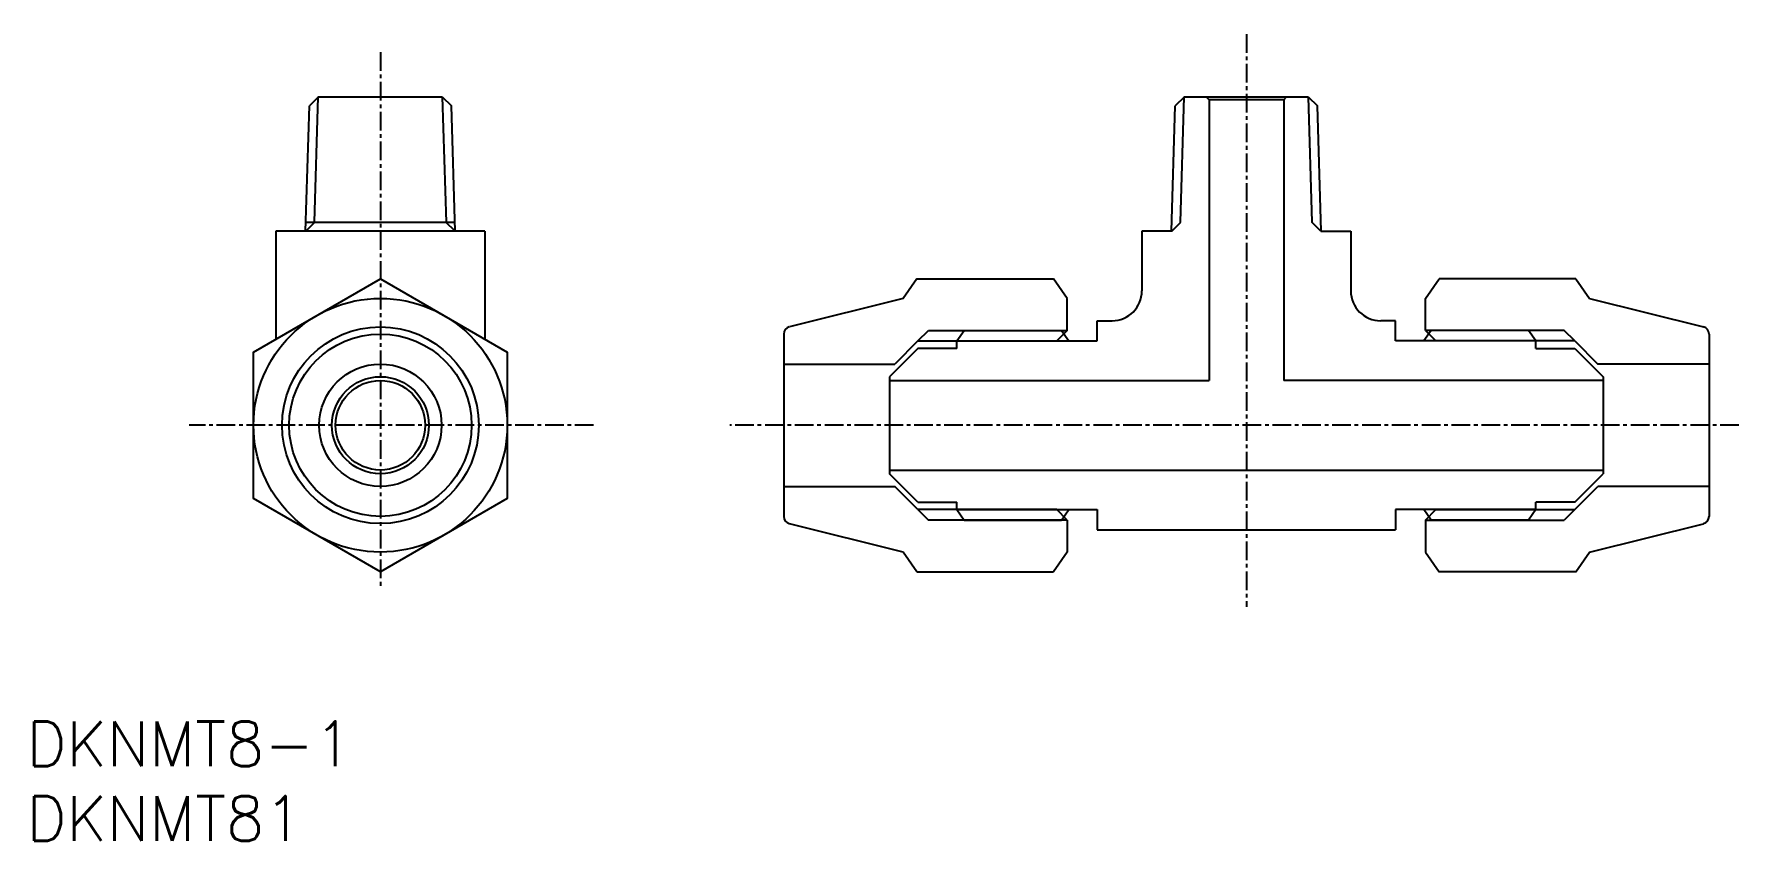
# Model space of a CAD drawing. Extents: x 74 to 188, y 78 to 132.
import ezdxf
from ezdxf.enums import TextEntityAlignment as Align

# ---------------------------------------------------------------- set-up
doc = ezdxf.new("R2010")
doc.units = 0
doc.linetypes.add('CENTER', pattern=[2, 1.25, -0.25, 0.25, -0.25])
doc.layers.get('0').update_dxf_attribs({"linetype": 'CONTINUOUS'})
doc.layers.add('CENTER', color=1, linetype='CENTER')
doc.styles.get("Standard").update_dxf_attribs({"font": 'txt.shx', "bigfont": 'extfont.shx'})

msp = doc.modelspace()

# ---------------------------------------------------------------- linework, layer by layer
at = {"color": 7, "linetype": 'CONTINUOUS'}
for p, q in [((92.29, 118.59), (92.55, 126.98)), ((93.16, 127.59), (92.55, 126.98)), ((93.16, 127.59), (101.46, 127.59)), ((101.46, 127.59), (102.07, 126.98)), ((102.33, 118.59), (102.07, 126.98)), ((150.31, 118.59), (150.57, 126.98)), ((151.18, 127.59), (150.57, 126.98)), ((151.18, 127.59), (159.48, 127.59)), ((152.83, 127.39), (152.63, 127.59)), ((157.83, 127.39), (152.83, 127.39)), ((152.83, 127.39), (152.83, 108.59)), ((157.83, 127.39), (158.03, 127.59)), ((157.83, 127.39), (157.83, 108.59)), ((159.48, 127.59), (160.09, 126.98)), ((160.35, 118.59), (160.09, 126.98)), ((92.32, 119.2), (102.29, 119.2)), ((90.31, 118.59), (90.31, 111.36)), ((104.31, 118.59), (90.31, 118.59)), ((104.31, 118.59), (104.31, 111.36)), ((148.33, 118.59), (148.33, 114.59)), ((150.33, 118.59), (148.33, 118.59)), ((160.33, 118.59), (162.33, 118.59)), ((162.33, 118.59), (162.33, 114.59)), ((133.25, 115.4), (132.33, 114.09)), ((133.25, 115.4), (142.41, 115.4)), ((143.33, 114.09), (142.41, 115.4)), ((167.33, 114.09), (168.25, 115.4)), ((177.41, 115.4), (168.25, 115.4)), ((177.41, 115.4), (178.33, 114.09)), ((132.33, 114.09), (124.71, 112.18)), ((143.33, 111.94), (143.33, 114.09)), ((167.33, 111.94), (167.33, 114.09)), ((178.33, 114.09), (185.95, 112.18)), ((145.33, 111.24), (145.33, 112.59)), ((145.33, 112.59), (146.33, 112.59)), ((165.33, 112.59), (164.33, 112.59)), ((165.33, 111.24), (165.33, 112.59)), ((124.33, 111.7), (124.33, 99.48)), ((133.33, 111.24), (131.78, 109.69)), ((133.33, 111.24), (134.03, 111.94)), ((133.33, 111.24), (142.63, 111.24)), ((135.93, 111.24), (136.42, 111.94)), ((135.93, 110.74), (135.93, 111.24)), ((135.93, 111.24), (145.33, 111.24)), ((136.42, 111.94), (142.94, 111.94)), ((143.33, 111.94), (142.63, 111.24)), ((142.94, 111.94), (143.43, 111.24)), ((174.73, 111.24), (165.33, 111.24)), ((167.72, 111.94), (167.23, 111.24)), ((167.33, 111.94), (168.03, 111.24)), ((174.24, 111.94), (167.72, 111.94)), ((177.33, 111.24), (168.03, 111.24)), ((174.73, 111.24), (174.24, 111.94)), ((174.73, 110.74), (174.73, 111.24)), ((177.33, 111.24), (176.63, 111.94)), ((177.33, 111.24), (178.88, 109.69)), ((186.33, 111.7), (186.33, 99.48)), ((124.33, 109.69), (131.78, 109.69)), ((133.33, 110.74), (131.43, 108.84)), ((135.93, 110.74), (133.33, 110.74)), ((174.73, 110.74), (177.33, 110.74)), ((177.33, 110.74), (179.23, 108.84)), ((186.33, 109.69), (178.88, 109.69)), ((131.43, 108.84), (131.43, 102.34)), ((131.43, 108.59), (152.83, 108.59)), ((179.23, 108.59), (157.83, 108.59)), ((179.23, 108.84), (179.23, 102.34)), ((131.43, 102.59), (179.23, 102.59)), ((133.33, 100.44), (131.43, 102.34)), ((177.33, 100.44), (179.23, 102.34)), ((124.33, 101.49), (131.78, 101.49)), ((133.33, 99.94), (131.78, 101.49)), ((177.33, 99.94), (178.88, 101.49)), ((186.33, 101.49), (178.88, 101.49)), ((133.33, 100.44), (135.93, 100.44)), ((133.33, 99.94), (134.03, 99.24)), ((142.63, 99.94), (133.33, 99.94)), ((135.93, 99.94), (135.93, 100.44)), ((135.93, 99.94), (136.42, 99.24)), ((135.93, 99.94), (145.33, 99.94)), ((143.33, 99.24), (142.63, 99.94)), ((142.94, 99.24), (143.43, 99.94)), ((145.33, 99.94), (145.33, 98.59)), ((174.73, 99.94), (165.33, 99.94)), ((165.33, 99.94), (165.33, 98.59)), ((167.72, 99.24), (167.23, 99.94)), ((167.33, 99.24), (168.03, 99.94)), ((168.03, 99.94), (177.33, 99.94)), ((174.73, 99.94), (174.24, 99.24)), ((174.73, 99.94), (174.73, 100.44)), ((177.33, 100.44), (174.73, 100.44)), ((177.33, 99.94), (176.63, 99.24)), ((132.33, 97.09), (124.71, 98.99)), ((136.42, 99.24), (142.94, 99.23)), ((143.33, 99.24), (143.33, 97.09)), ((145.33, 98.59), (165.33, 98.59)), ((167.33, 99.24), (167.33, 97.09)), ((174.24, 99.24), (167.72, 99.23)), ((178.33, 97.09), (185.95, 98.99)), ((133.25, 95.77), (132.33, 97.09)), ((143.33, 97.09), (142.41, 95.77)), ((167.33, 97.09), (168.25, 95.77)), ((177.41, 95.77), (178.33, 97.09)), ((133.25, 95.77), (142.41, 95.77)), ((177.41, 95.77), (168.25, 95.77))]:
    msp.add_line(p, q, dxfattribs=at)
at = {"color": 3, "linetype": 'CONTINUOUS'}
for p, q in [((92.89, 119.2), (93.15, 127.59)), ((101.73, 119.2), (101.47, 127.59)), ((150.91, 119.2), (151.17, 127.59)), ((159.75, 119.2), (159.49, 127.59)), ((92.31, 118.59), (92.92, 119.2)), ((102.31, 118.59), (101.69, 119.2)), ((150.33, 118.59), (150.95, 119.2)), ((160.33, 118.59), (159.71, 119.2)), ((134.03, 111.94), (143.33, 111.94)), ((176.63, 111.94), (167.33, 111.94)), ((143.33, 99.24), (134.03, 99.24)), ((167.33, 99.24), (176.63, 99.24))]:
    msp.add_line(p, q, dxfattribs=at)
at = {"color": 7, "linetype": 'CONTINUOUS'}
msp.add_lwpolyline([(97.31, 115.4), (105.81, 110.49), (105.81, 100.68), (97.31, 95.77), (88.81, 100.68), (88.81, 110.49)], close=True, dxfattribs=at)
for radius in [8.5, 6.59, 6.11, 4.1, 3.25, 3]:
    msp.add_circle((97.31, 105.59), radius, dxfattribs=at)
for centre, radius, start, end in [((146.33, 114.59), 2, 270, 0), ((164.33, 114.59), 2, 180, 270), ((124.83, 111.7), 0.5, 104.0362, 180), ((185.83, 111.7), 0.5, 0, 75.9638), ((124.83, 99.48), 0.5, 180, 255.9638), ((185.83, 99.48), 0.5, 284.0362, 0)]:
    msp.add_arc(centre, radius, start, end, dxfattribs=at)
at = {"layer": 'CENTER', "color": 1, "linetype": 'CENTER'}
for p, q in [((155.33, 131.8), (155.33, 93.43)), ((97.31, 130.59), (97.31, 94.59)), ((111.59, 105.59), (84.5, 105.59)), ((188.33, 105.59), (120.72, 105.59))]:
    msp.add_line(p, q, dxfattribs=at)

# ---------------------------------------------------------------- texts
at = {"color": 7, "linetype": 'CONTINUOUS'}
for s, p in [('DKNMT8-1', (73.59, 84.24)), ('DKNMT81', (73.59, 79.24))]:
    msp.add_text(s, height=3, dxfattribs=at).set_placement(p, align=Align.MIDDLE_LEFT)

doc.saveas('drawing.dxf')
